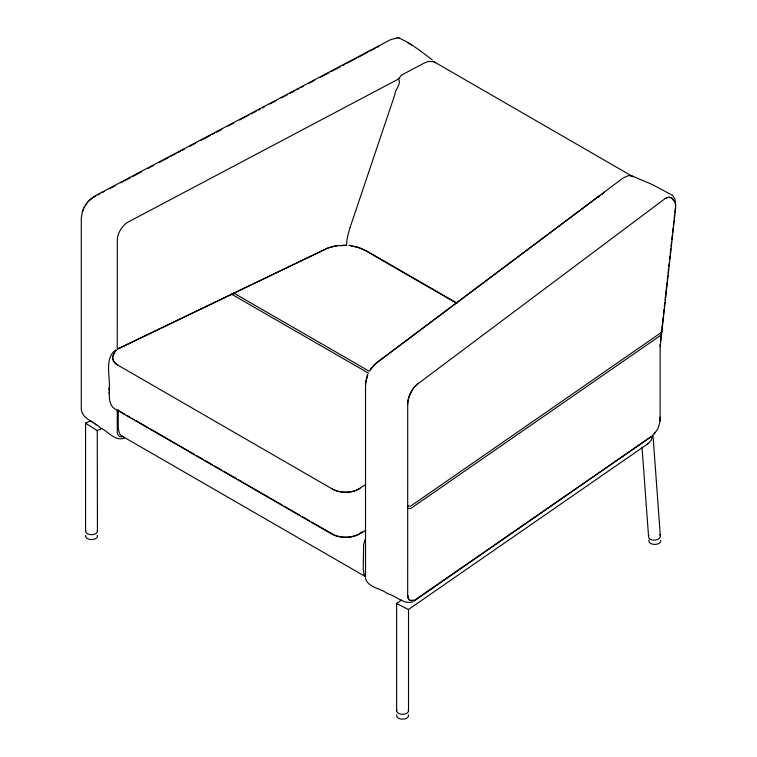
<?xml version="1.0" encoding="UTF-8"?>
<svg xmlns="http://www.w3.org/2000/svg" width="757" height="757" viewBox="0 0 757 757"><rect width="100%" height="100%" fill="white"/><g stroke="black" fill="none" stroke-linecap="round" stroke-linejoin="round"><path stroke-width="1.14" d="M332.56 489.136L332.569 489.088A18.48 10.674 0 0 0 359.83 488.369L365.631 484.423M359.83 488.426L359.83 488.369A18.48 10.674 0 0 1 332.56 489.154L118.101 365.262A18.48 10.674 0 0 1 114.61 352.98M365.527 385.748L365.924 381.433L367.855 374.942M412.451 600.216A10.182 5.327 -64.3 0 1 407.682 596.582L407.711 402.45A16.417 8.582 -64.3 0 1 416.331 384.963L665.318 198.438A16.096 8.412 -64.3 0 1 673.768 200.813A16.096 8.412 -64.3 0 0 665.252 198.41M660.17 417.202L659.801 421.081M660.151 344.303L660.113 421.289L657.805 428.945L654.095 434.206M675.66 205.185L674.884 198.817L672.424 195.306L652.118 184.462L632.369 176.05M660.189 346.507L675.679 207.513L675.471 203.737L674.203 200.539M660.539 340.849L661.817 329.342M661.949 328.178L663.255 316.511M663.511 314.174L664.031 309.509M664.296 307.181L664.807 302.516M665.072 300.179L667.021 282.683M667.286 280.345L667.797 275.68M668.062 273.343L668.582 268.678M668.838 266.341L669.235 262.849M669.623 259.348L670.011 255.847M670.267 253.51L670.787 248.845M671.052 246.517L671.573 241.843M671.828 239.515L672.348 234.85M672.613 232.513L673.134 227.848M673.389 225.51L673.91 220.845M674.175 218.508L674.563 215.016M674.818 212.679L675.339 208.014M82.466 212.055L83.611 208.44M233.005 294.161L233.582 293.3A1.845 1.069 60 0 1 234.083 293.271L369.198 371.214M350.141 227.27L394.965 94.284C394.984 89.279 401.929 83.63 398.428 79.059L401.399 75.151L424.261 63.049L428.547 61.383L434.092 61.809L633.117 176.778M367.429 374.327L365.527 383.193L365.527 576.995M84.424 206.699L82.343 211.638L81.292 217.931L81.292 409.196C81.945 418.933 94.436 421.687 100.284 427.828C108.024 431.093 115.414 442.012 124.659 437.972M230.819 294.88L231.301 294.322A1.845 1.069 60 0 1 231.793 294.303L368.668 373.258M598.125 197.199L599.941 195.845M601.787 194.757L604.133 192.193M84.141 207.342L87.736 201.864L95.24 195.732L390.366 39.752L397.425 37.878M369.927 370.75L373.873 365.338L377.024 362.452L622.926 178.113L628.471 175.605L631.972 176.05M85.333 205.261L88.2 201.409M114.108 352.923L116.55 350.122M370.107 369.321L374.942 364.117L599.468 195.789M653.821 433.922L655.023 432.332M408.326 609.584L648.465 443.375L651.096 440.442L652.931 434.641L660.378 536.41M661.202 332.38L661.542 331.746A1.467 0.842 0 0 0 661.287 331.329M89.071 200.463L91.947 198.135M651.086 436.742L413.833 601.228M115.613 349.98C103.86 358.761 110.721 377.317 109.15 389.931M359.253 533.732L362.158 531.717M365.593 530.061C357.389 537.11 345.561 538.7 335.398 535.54M401.494 600.036L396.64 603.395L396.64 710.861M651.872 436.108L414.363 600.377M92.042 198.079L95.751 196.006M646.98 444.236L648.465 443.375M118.206 348.939L325.888 248.883M97.833 194.909L99.924 193.801M102.006 192.704L104.088 191.606M109.301 188.853L115.556 185.541M120.76 182.787L130.147 177.829M132.229 176.731L141.606 171.773M147.861 168.47L153.075 165.717M159.32 162.414L168.707 157.456M170.789 156.349L176.002 153.595M178.084 152.498L180.166 151.391M182.257 150.293L184.339 149.186M189.553 146.432L195.798 143.13M201.012 140.376L210.389 135.418M212.48 134.32L214.562 133.213M216.644 132.115L221.858 129.362M228.112 126.059L233.317 123.306M239.572 119.994L248.949 115.036M251.04 113.938L256.245 111.184M258.336 110.087L260.417 108.98M262.499 107.882L264.59 106.775M269.795 104.021L276.05 100.719M281.263 97.965L287.518 94.663M289.6 93.556L294.814 90.802M296.895 89.704L298.977 88.597M301.059 87.5L303.15 86.393M308.354 83.639L314.609 80.337M319.823 77.583L329.2 72.625M331.282 71.527L340.669 66.569M342.751 65.462L344.832 64.364M346.924 63.266L356.301 58.308M358.383 57.201L367.76 52.242M369.851 51.145L375.056 48.391M377.147 47.294L379.229 46.186M399.176 78.662L127.564 222.331A16.2 10.163 -55.3 0 0 117.344 238.597L117.24 348.968M117.647 348.854L328.727 247.681M90.887 420.618L85.569 423.182L85.569 531.272M101.656 428.613L97.256 430.591L85.569 423.182L86.364 423.513M357.418 534.83C349.081 538.956 338.852 537.99 330.837 533.553L116.247 409.66C107.901 405.809 109.519 395.618 109.074 388.161M412.745 601.891C403.907 604.862 395.665 595.466 387.366 593.583C380.856 588.246 367.751 587.678 365.603 578.32M326.844 248.391L335.077 245.93L345.315 245.098M330.26 247.284L333.089 246.621M333.988 246.413L336.799 245.968M339.666 245.665L345.466 245.476M399.119 38.039C411.165 43.452 421.867 51.883 432.313 59.945M397.151 37.85L399.412 38.068M348.759 245.315L358.563 247.407L364.079 249.886L456.386 303.178M351.22 245.968L356.869 247.037M357.739 247.293L366.473 250.822L457.143 303.178M407.635 404.314L407.853 402.516A16.408 8.573 -64.3 0 1 416.473 385.039L417.798 383.837M407.635 508.079L407.682 508.098A4.703 2.716 0 0 0 408.506 508.392L410.143 508.562A1.836 1.06 0 0 0 410.89 508.392L661.372 334.849A1.864 1.079 0 0 0 661.542 334.395L661.192 333.723M335.077 535.417L311.657 522.037M118.669 410.616L124.801 414.155M126.835 415.328L129.901 417.098M131.945 418.28L133.989 419.454M136.033 420.637L148.287 427.714M150.321 428.888L194.227 454.238M196.271 455.421L203.425 459.546M205.459 460.729L212.613 464.855M214.657 466.028L221.801 470.154M223.845 471.337L236.099 478.415M238.133 479.588L282.039 504.938M284.083 506.121L300.425 515.545M302.469 516.728L309.613 520.854M122.189 436.183L365.527 576.673M434.092 61.809L435.53 62.717M412.404 45.515L407.711 42.553M92.345 422.103L93.253 422.766M95.278 424.261L96.205 424.932M661.24 330.866L661.836 331.765A1.864 1.079 0 0 1 661.665 332.228L410.89 505.969A1.836 1.06 0 0 1 410.143 506.14L408.506 505.96A4.485 2.593 0 0 1 407.635 505.648M396.838 603.575L408.525 609.612L408.525 710.861M97.256 430.43L97.454 531.272M364.108 574.308L363.246 569.434L363.606 544.898A16.522 8.63 -64.3 0 1 365.432 538.937M642.05 447.605L648.55 536.344M109.245 392.003L109.32 393.763M118.234 409.49L118.234 427.97L119.265 432.947A17.581 11.033 -55.3 0 0 123.523 436.78M117.24 410.313L117.307 432.682A9.964 6.255 -55.3 0 0 121.972 436.893M97.256 530.383A5.942 3.435 0 0 1 91.512 534.697A5.942 3.435 0 0 1 85.768 530.383M97.256 535.237A5.942 3.435 0 0 1 91.512 539.552A5.942 3.435 0 0 1 85.768 535.237M408.326 709.971A5.942 3.435 0 0 1 402.582 714.296A5.942 3.435 0 0 1 396.838 709.971M659.82 534.527A5.942 3.747 -4.2 0 1 658.316 539.06A5.942 3.747 -4.2 0 1 651.105 539.618L649.951 539.012A5.942 3.747 -4.2 0 1 648.872 535.369M660.662 540.347A5.952 3.435 0 0 1 658.032 543.857A5.952 3.435 0 0 1 651.427 543.8L650.263 543.214A5.961 3.444 0 0 1 649.194 539.826M408.326 714.826A5.942 3.435 0 0 1 402.582 719.15A5.942 3.435 0 0 1 396.838 714.826M346.526 245.637A55.488 34.803 -55.3 0 1 350.198 227.27M365.574 576.522A17.581 9.188 -64.3 0 1 364.098 574.317M118.101 365.338A18.48 10.674 0 0 1 114.61 353.046M413.644 599.989A10.153 5.308 -64.3 0 1 412.811 600.358M412.007 600.566A10.153 5.308 -64.3 0 1 408.051 596.734L407.995 595.598A4.126 2.47 -1.5 0 1 407.635 595.447"/></g></svg>
